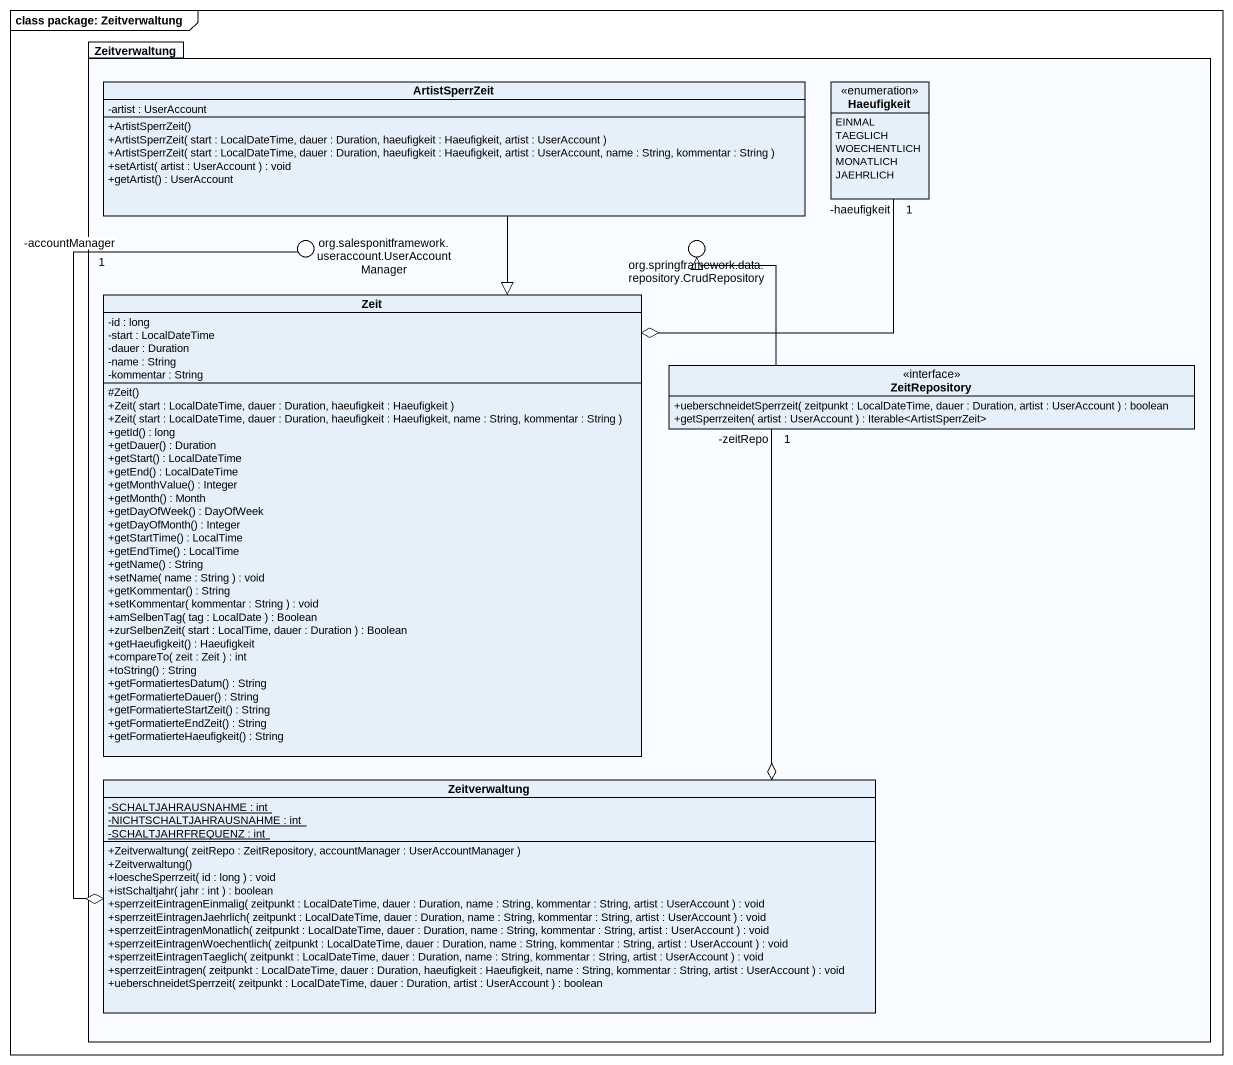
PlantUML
@startuml
mainframe class package: Zeitverwaltung
allowmixing
hide circle
hide empty members
skinparam classAttributeIconSize 0
package Zeitverwaltung {
  class ArtistSperrZeit {
    -artist : UserAccount
    +ArtistSperrZeit()
    +ArtistSperrZeit( start : LocalDateTime, dauer : Duration, haeufigkeit : Haeufigkeit, artist : UserAccount )
    +ArtistSperrZeit( start : LocalDateTime, dauer : Duration, haeufigkeit : Haeufigkeit, artist : UserAccount, name : String, kommentar : String )
    +setArtist( artist : UserAccount ) : void
    +getArtist() : UserAccount
  }
  enum Haeufigkeit {
    EINMAL
    TAEGLICH
    WOECHENTLICH
    MONATLICH
    JAEHRLICH
  }
  class Zeit {
    -id : long
    -start : LocalDateTime
    -dauer : Duration
    -name : String
    -kommentar : String
    #Zeit()
    +Zeit( start : LocalDateTime, dauer : Duration, haeufigkeit : Haeufigkeit )
    +Zeit( start : LocalDateTime, dauer : Duration, haeufigkeit : Haeufigkeit, name : String, kommentar : String )
    +getId() : long
    +getDauer() : Duration
    +getStart() : LocalDateTime
    +getEnd() : LocalDateTime
    +getMonthValue() : Integer
    +getMonth() : Month
    +getDayOfWeek() : DayOfWeek
    +getDayOfMonth() : Integer
    +getStartTime() : LocalTime
    +getEndTime() : LocalTime
    +getName() : String
    +setName( name : String ) : void
    +getKommentar() : String
    +setKommentar( kommentar : String ) : void
    +amSelbenTag( tag : LocalDate ) : Boolean
    +zurSelbenZeit( start : LocalTime, dauer : Duration ) : Boolean
    +getHaeufigkeit() : Haeufigkeit
    +compareTo( zeit : Zeit ) : int
    +toString() : String
    +getFormatiertesDatum() : String
    +getFormatierteDauer() : String
    +getFormatierteStartZeit() : String
    +getFormatierteEndZeit() : String
    +getFormatierteHaeufigkeit() : String
  }
  interface ZeitRepository {
    +ueberschneidetSperrzeit( zeitpunkt : LocalDateTime, dauer : Duration, artist : UserAccount ) : boolean
    +getSperrzeiten( artist : UserAccount ) : Iterable<ArtistSperrZeit>
  }
  class "Zeitverwaltung" as Zeitverwaltung_2 {
    {static} -SCHALTJAHRAUSNAHME : int
    {static} -NICHTSCHALTJAHRAUSNAHME : int
    {static} -SCHALTJAHRFREQUENZ : int
    +Zeitverwaltung( zeitRepo : ZeitRepository, accountManager : UserAccountManager )
    +Zeitverwaltung()
    +loescheSperrzeit( id : long ) : void
    +istSchaltjahr( jahr : int ) : boolean
    +sperrzeitEintragenEinmalig( zeitpunkt : LocalDateTime, dauer : Duration, name : String, kommentar : String, artist : UserAccount ) : void
    +sperrzeitEintragenJaehrlich( zeitpunkt : LocalDateTime, dauer : Duration, name : String, kommentar : String, artist : UserAccount ) : void
    +sperrzeitEintragenMonatlich( zeitpunkt : LocalDateTime, dauer : Duration, name : String, kommentar : String, artist : UserAccount ) : void
    +sperrzeitEintragenWoechentlich( zeitpunkt : LocalDateTime, dauer : Duration, name : String, kommentar : String, artist : UserAccount ) : void
    +sperrzeitEintragenTaeglich( zeitpunkt : LocalDateTime, dauer : Duration, name : String, kommentar : String, artist : UserAccount ) : void
    +sperrzeitEintragen( zeitpunkt : LocalDateTime, dauer : Duration, haeufigkeit : Haeufigkeit, name : String, kommentar : String, artist : UserAccount ) : void
    +ueberschneidetSperrzeit( zeitpunkt : LocalDateTime, dauer : Duration, artist : UserAccount ) : boolean
  }
}
() "org.salesponitframework.useraccount.UserAccountManager" as org_salesponitframework #99FF99
() "org.springframework.data.repository.CrudRepository" as org_springframework_data #99FF99
Zeitverwaltung -up- org_salesponitframework
Zeitverwaltung -up- org_springframework_data
ArtistSperrZeit --|> Zeit
Zeit o-up- "-haeufigkeit\n1" Haeufigkeit
ZeitRepository -up-|> org_springframework_data
Zeitverwaltung_2 o-up- "-accountManager\n1" org_salesponitframework
Zeitverwaltung_2 o-up- "-zeitRepo\n1" ZeitRepository
@enduml
